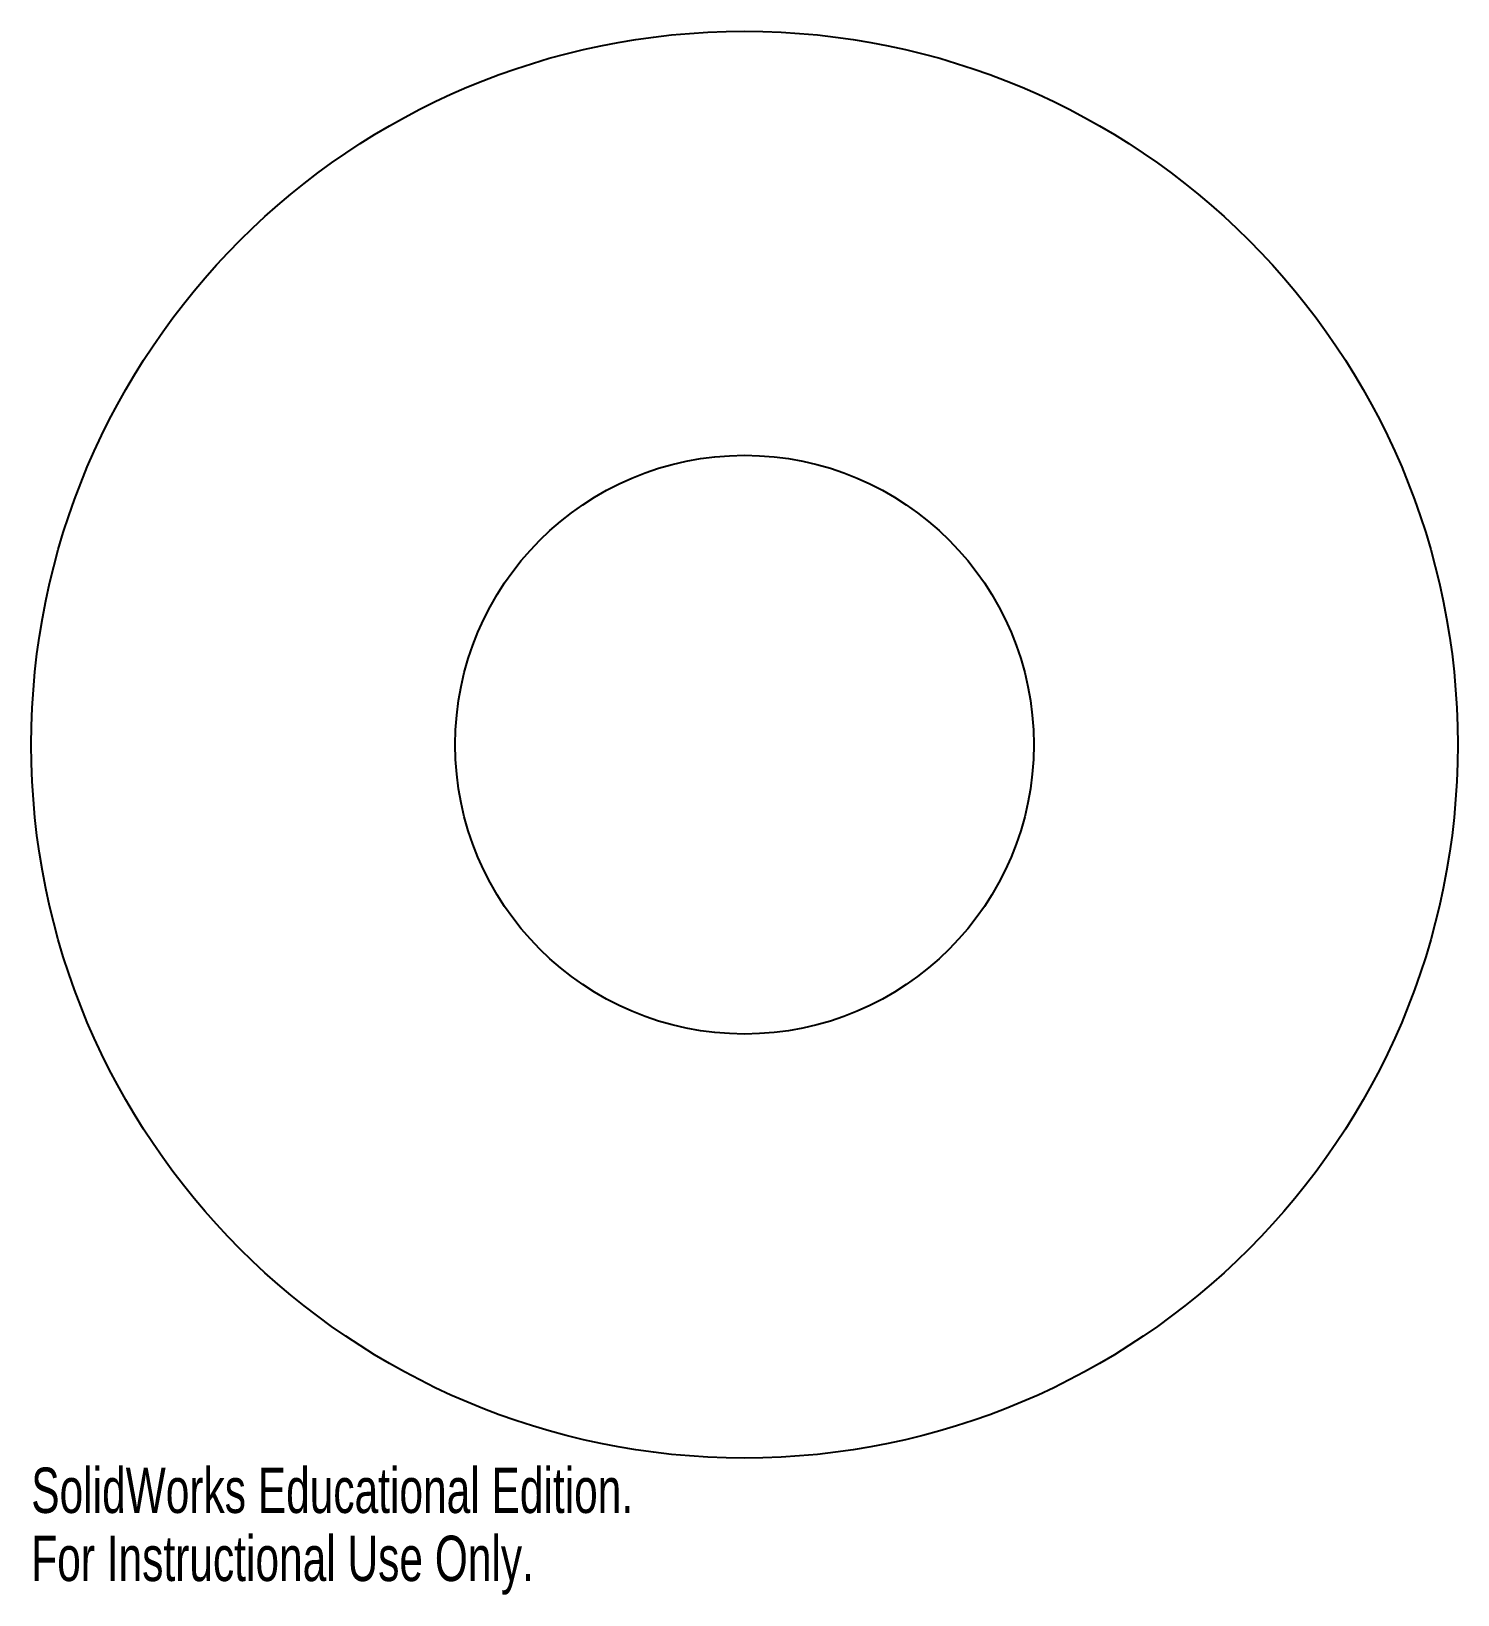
# Model space of a CAD drawing. Header units: inches. Extents: x -2.99 to 2.99, y -3.57 to 2.99.
import ezdxf

# ---------------------------------------------------------------- set-up
doc = ezdxf.new("R2010")
doc.units = ezdxf.units.IN
doc.header["$MEASUREMENT"] = 0
doc.styles.add('SLDTEXTSTYLE0', font='TXT', dxfattribs={"width": 0.7})

msp = doc.modelspace()

# ---------------------------------------------------------------- linework, layer by layer
at = {"color": 7, "linetype": 'Continuous'}
for radius in [2.992, 1.2136]:
    msp.add_circle((0, 0), radius, dxfattribs=at)

# ---------------------------------------------------------------- texts
at = {"color": 7, "linetype": 'Continuous', "char_height": 0.1903, "attachment_point": 1, "style": 'SLDTEXTSTYLE0'}
for s, insert in [('SolidWorks Educational Edition.', (-2.992, -3.0321)), ('For Instructional Use Only.', (-2.992, -3.3176))]:
    msp.add_mtext(s, dxfattribs=dict(at, insert=insert))

doc.saveas('drawing.dxf')
